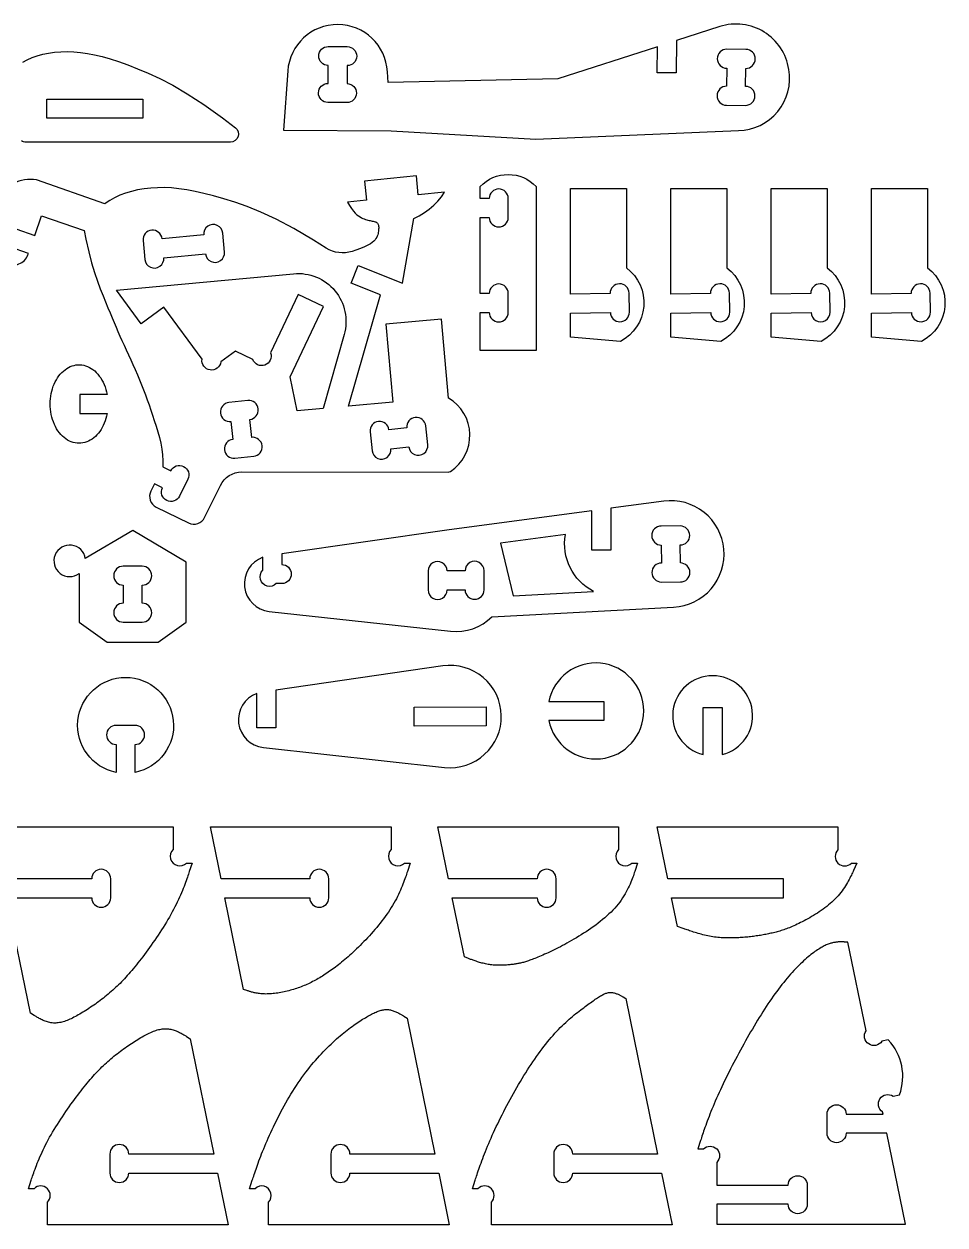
# Model space of a CAD drawing. Extents: x 814 to 835.9, y 6.8 to 21.8.
# Drawn here: x 829.83 to 835.88, y 6.93 to 14.82 of the extents above; entities that cross this region are included whole.
import ezdxf

# ---------------------------------------------------------------- set-up
doc = ezdxf.new("R2010")
doc.units = 0
doc.layers.add('EXTERNAL_CUT', color=1, linetype='CONTINUOUS')
doc.layers.add('INTERNAL_CUT', color=5, linetype='CONTINUOUS')

msp = doc.modelspace()

# ---------------------------------------------------------------- linework, layer by layer
at = {"layer": 'EXTERNAL_CUT', "flags": 128}
for points in [[(834.5232, 14.1224, 0.462339), (834.8547, 14.524, 0.462339), (834.4012, 14.805), (834.1161, 14.7133), (834.1146, 14.5007), (833.9898, 14.5016), (833.991, 14.673), (833.3362, 14.4624), (832.2197, 14.4366), (832.2156, 14.5087, 0.937775), (831.5601, 14.5132), (831.5324, 14.1245), (832.2396, 14.1196), (833.1916, 14.0662), (834.5232, 14.1224)], [(829.8181, 14.5703), (829.8471, 14.5867), (829.8787, 14.601), (829.9127, 14.6132), (829.9489, 14.6232), (829.9871, 14.6309), (830.0268, 14.6364), (830.068, 14.6396), (830.1104, 14.6405), (830.1536, 14.639), (830.1976, 14.6351), (830.2429, 14.6287), (830.2899, 14.6196), (830.3394, 14.6076), (830.3919, 14.5926), (830.4479, 14.5745), (830.508, 14.553), (830.5727, 14.528), (830.6426, 14.499), (830.7191, 14.4639), (830.8042, 14.4199), (830.8998, 14.3641), (831.0079, 14.2939), (831.1303, 14.2064), (831.2157, 14.1402, -0.714484), (831.1835, 14.0461), (829.8393, 14.0454, -0.155709), (829.8088, 14.0551)], [(829.7726, 13.4755), (829.8966, 13.4322), (829.942, 13.5624), (830.2211, 13.465), (830.2325, 13.407), (830.2514, 13.3248), (830.2706, 13.2521), (830.2899, 13.188), (830.309, 13.1313), (830.3276, 13.081), (830.3454, 13.036), (830.3621, 12.9953), (830.3776, 12.9579), (830.392, 12.9231), (830.4056, 12.8904), (830.4186, 12.8595), (830.4313, 12.8296), (830.4438, 12.8004), (830.4566, 12.7712), (830.4698, 12.7417), (830.4836, 12.7113), (830.4979, 12.6802), (830.5125, 12.6484), (830.5273, 12.6161), (830.5422, 12.5835), (830.5569, 12.5505), (830.5714, 12.5175), (830.5853, 12.4845), (830.5987, 12.4517), (830.6116, 12.4188), (830.624, 12.3859), (830.6361, 12.3528), (830.6479, 12.3193), (830.6595, 12.2854), (830.6711, 12.2509), (830.6827, 12.2156), (830.6943, 12.1796), (830.7055, 12.1428), (830.7159, 12.1054), (830.7249, 12.0674), (830.7322, 12.029), (830.7371, 11.9903), (830.7393, 11.9513), (830.7383, 11.9122), (830.7913, 11.8861, -0.414214), (830.8749, 11.9146, -0.414214), (830.9033, 11.831), (830.8482, 11.719, -0.414214), (830.7647, 11.6906, -0.414214), (830.7363, 11.7741), (830.6832, 11.8002), (830.66, 11.753, 0.414214), (830.696, 11.6475), (830.9082, 11.5432, 0.414214), (831.0137, 11.5791), (831.1174, 11.79, -0.286049), (831.259, 11.8781), (832.6149, 11.8772, 0.145967), (832.6293, 11.8815, 0.55612), (832.618, 12.3634), (832.5707, 12.883), (832.2044, 12.8496), (832.251, 12.3376), (831.9605, 12.3111), (832.17, 13.0431), (831.9779, 13.1198), (832.0242, 13.2357), (832.3157, 13.1193), (832.3893, 13.543), (832.4245, 13.562), (832.4588, 13.5832), (832.4906, 13.606), (832.5196, 13.6304), (832.5461, 13.6569), (832.57, 13.6856), (832.5913, 13.7169), (832.4183, 13.6992), (832.4056, 13.8233), (832.0658, 13.7885), (832.0785, 13.6643), (831.952, 13.6514), (831.9652, 13.6296), (831.979, 13.6092), (831.9919, 13.5926), (832.004, 13.5793), (832.0152, 13.5687), (832.0258, 13.5604), (832.0358, 13.5538), (832.0454, 13.5486), (832.0545, 13.5443), (832.0633, 13.5406), (832.0718, 13.5376), (832.0799, 13.5351), (832.0877, 13.533), (832.0952, 13.5313), (832.1024, 13.5298), (832.1094, 13.5285), (832.116, 13.5272), (832.1224, 13.5259), (832.1284, 13.5245), (832.134, 13.5228), (832.1391, 13.5209), (832.1436, 13.5186), (832.1476, 13.5158), (832.1509, 13.5125), (832.1535, 13.5086), (832.1554, 13.5041), (832.1568, 13.499), (832.1577, 13.4934), (832.1581, 13.4874), (832.1582, 13.481), (832.1579, 13.4743), (832.1574, 13.4672), (832.1567, 13.4599), (832.1557, 13.4524), (832.1542, 13.4447), (832.1521, 13.4368), (832.1491, 13.4288), (832.1452, 13.4206), (832.1402, 13.4123), (832.134, 13.4039), (832.1262, 13.3954), (832.1162, 13.3868), (832.1033, 13.3777), (832.0867, 13.3682), (832.0656, 13.3581), (832.0393, 13.3473), (832.0071, 13.3355), (831.9842, 13.328, -0.224413), (831.8132, 13.3496), (831.7305, 13.4022), (831.5996, 13.4785), (831.4844, 13.539), (831.3828, 13.5862), (831.2928, 13.6227), (831.2124, 13.651), (831.1394, 13.6736), (831.072, 13.6926), (831.0094, 13.7087), (830.9511, 13.7217), (830.8965, 13.732), (830.845, 13.7395), (830.796, 13.7443), (830.7491, 13.7466), (830.7035, 13.7463), (830.6589, 13.7438), (830.6153, 13.7388), (830.5731, 13.7316), (830.5324, 13.7221), (830.4935, 13.7103), (830.4566, 13.6963), (830.422, 13.6802), (830.3899, 13.6619), (830.3605, 13.6415), (830.3584, 13.6397), (829.9074, 13.7971, 0.333944), (829.6494, 13.6645)], [(832.8258, 12.6771), (832.8258, 12.9267), (832.8849, 12.9267, 1), (833.0097, 12.9267), (833.0097, 13.0515, 1), (832.8849, 13.0515), (832.8258, 13.0515), (832.8258, 13.5507), (832.8849, 13.5507, 1), (833.0097, 13.5507), (833.0097, 13.6755, 1), (832.8849, 13.6755), (832.8258, 13.6755), (832.8258, 13.7543, -0.428571), (833.1937, 13.7543), (833.1937, 12.6771), (832.8258, 12.6771)], [(833.4192, 12.764), (833.4192, 12.9227), (833.6814, 12.9267, 1), (833.8062, 12.9286), (833.8043, 13.0534, 1), (833.6795, 13.0515), (833.4191, 13.0475), (833.4188, 13.7402), (833.7866, 13.7403), (833.7869, 13.2187, -0.55612), (833.7472, 12.7362), (833.4192, 12.764)], [(834.0791, 12.764), (834.079, 12.9227), (834.3413, 12.9267, 1), (834.466, 12.9286), (834.4641, 13.0534, 1), (834.3393, 13.0515), (834.0789, 13.0475), (834.0786, 13.7402), (834.4465, 13.7403), (834.4467, 13.2187, -0.55612), (834.4071, 12.7362), (834.0791, 12.764)], [(834.7389, 12.764), (834.7388, 12.9227), (835.0011, 12.9267, 1), (835.1259, 12.9286), (835.124, 13.0534, 1), (834.9992, 13.0515), (834.7388, 13.0475), (834.7385, 13.7402), (835.1063, 13.7403), (835.1065, 13.2187, -0.55612), (835.0669, 12.7362), (834.7389, 12.764)], [(835.3988, 12.764), (835.3987, 12.9227), (835.661, 12.9267, 1), (835.7857, 12.9286), (835.7838, 13.0534, 1), (835.659, 13.0515), (835.3986, 13.0475), (835.3983, 13.7402), (835.7661, 13.7403), (835.7664, 13.2187, -0.55612), (835.7267, 12.7362), (835.3988, 12.764)], [(829.7194, 13.2436, 0.432652), (829.8552, 13.3144), (829.7314, 13.3576)], [(830.4347, 13.0725), (831.5988, 13.1813, -0.527867), (831.931, 12.781), (831.7921, 12.2958), (831.6218, 12.2802), (831.5765, 12.5023), (831.7942, 12.9661), (831.6278, 13.0442), (831.4475, 12.6604, -0.414214), (831.41, 12.5805, -0.414214), (831.3301, 12.618), (831.216, 12.6716), (831.1203, 12.601, -0.414214), (831.0493, 12.5487, -0.414214), (830.9969, 12.6197), (830.7453, 12.9611), (830.5972, 12.852), (830.4347, 13.0725)], [(831.4388, 10.9618), (832.6305, 10.8316, 0.225057), (832.9028, 10.926), (834.0974, 10.9894, 0.425796), (834.4275, 11.3714, 0.425796), (834.0328, 11.6862), (833.6836, 11.6399), (833.6847, 11.3638), (833.5599, 11.3633), (833.5588, 11.6233), (832.6209, 11.499), (831.5204, 11.3394), (831.5207, 11.2697, -0.414214), (831.5833, 11.2076, -0.414214), (831.5212, 11.1449), (831.4846, 11.1448, -1), (831.396, 11.2327), (831.3957, 11.3174, 0.793291), (831.4388, 10.9618)], [(830.229, 11.309, 0.76331), (830.0305, 11.3336, 0.76331), (830.1889, 11.2114), (830.1889, 10.8911), (830.3736, 10.7598), (830.7085, 10.7598), (830.8932, 10.8911), (830.8932, 11.2852), (830.541, 11.4937), (830.229, 11.309)], [(831.3998, 10.067), (832.5916, 9.9368, 0.45175), (832.9644, 10.277, 0.45175), (832.5799, 10.6039), (831.4815, 10.4446), (831.4824, 10.1976), (831.3576, 10.1971), (831.3567, 10.4226, 0.793291), (831.3998, 10.067)], [(833.2766, 10.3701), (833.6382, 10.3701), (833.6382, 10.2453), (833.2766, 10.2453, 0.905035), (833.901, 10.3077, 0.905035), (833.2766, 10.3701)], [(830.4314, 9.9038, -0.905035), (830.4938, 10.5281, -0.905035), (830.5562, 9.9038), (830.5562, 10.088, 0.414214), (830.6186, 10.1504, 0.414214), (830.5562, 10.2128), (830.4314, 10.2128, 0.414214), (830.369, 10.1504, 0.414214), (830.4314, 10.088), (830.4314, 9.9038)], [(834.2916, 10.0216), (834.2916, 10.3294), (834.4164, 10.3294), (834.4164, 10.0216, 0.886757), (834.354, 10.5395, 0.886757), (834.2916, 10.0216)], [(829.6172, 9.5466), (830.8061, 9.5466), (830.8061, 9.3967, 1), (830.8944, 9.3085), (830.9309, 9.3085), (830.9126, 9.2521), (830.9099, 9.2437), (830.9069, 9.2347), (830.9036, 9.225), (830.9001, 9.2146), (830.8963, 9.2037), (830.8922, 9.1922), (830.8879, 9.1802), (830.8832, 9.1677), (830.8782, 9.1547), (830.8729, 9.1412), (830.8673, 9.1273), (830.8613, 9.113), (830.855, 9.0983), (830.8484, 9.0832), (830.8414, 9.0679), (830.834, 9.0522), (830.8263, 9.0363), (830.8182, 9.0201), (830.8097, 9.0038), (830.8008, 8.9872), (830.7916, 8.9705), (830.782, 8.9537), (830.7721, 8.9367), (830.7619, 8.9197), (830.7515, 8.9027), (830.7408, 8.8857), (830.73, 8.8687), (830.719, 8.8518), (830.7079, 8.8349), (830.6967, 8.8182), (830.6854, 8.8017), (830.674, 8.7853), (830.6627, 8.7692), (830.6513, 8.7533), (830.64, 8.7376), (830.6288, 8.7223), (830.6177, 8.7074), (830.6067, 8.6928), (830.5959, 8.6786), (830.5853, 8.6648), (830.5748, 8.6515), (830.5645, 8.6385), (830.5544, 8.626), (830.5443, 8.6138), (830.5344, 8.6019), (830.5246, 8.5904), (830.5149, 8.5792), (830.5052, 8.5683), (830.4956, 8.5577), (830.4861, 8.5473), (830.4765, 8.5372), (830.467, 8.5274), (830.4574, 8.5177), (830.4478, 8.5082), (830.4382, 8.4989), (830.4285, 8.4898), (830.4188, 8.4808), (830.409, 8.472), (830.399, 8.4632), (830.389, 8.4546), (830.3788, 8.446), (830.3685, 8.4376), (830.3582, 8.4293), (830.3478, 8.4211), (830.3373, 8.413), (830.3268, 8.405), (830.3163, 8.3972), (830.3057, 8.3895), (830.2952, 8.3819), (830.2847, 8.3745), (830.2741, 8.3673), (830.2637, 8.3602), (830.2532, 8.3533), (830.2429, 8.3466), (830.2326, 8.34), (830.2224, 8.3336), (830.2123, 8.3274), (830.2023, 8.3214), (830.1925, 8.3156), (830.1827, 8.3101), (830.1732, 8.3047), (830.1637, 8.2996), (830.1544, 8.2947), (830.1452, 8.29), (830.1361, 8.2856), (830.1272, 8.2815), (830.1183, 8.2776), (830.1096, 8.2741), (830.1009, 8.2708), (830.0924, 8.2679), (830.0839, 8.2653), (830.0755, 8.263), (830.0672, 8.261), (830.059, 8.2594), (830.0509, 8.2582), (830.0428, 8.2573), (830.0348, 8.2568), (830.0268, 8.2568), (830.0189, 8.2571), (830.011, 8.2578), (830.0033, 8.2589), (829.9956, 8.2603), (829.9879, 8.2621), (829.9804, 8.2642), (829.9731, 8.2665), (829.9659, 8.269), (829.9588, 8.2717), (829.9519, 8.2746), (829.9452, 8.2776), (829.9387, 8.2806), (829.9325, 8.2838), (829.9265, 8.2869), (829.9207, 8.2901), (829.9152, 8.2932), (829.91, 8.2963), (829.9051, 8.2992), (829.9006, 8.302), (829.8963, 8.3046), (829.8925, 8.3071), (829.8678, 8.3226)], [(832.365, 9.3085), (832.3467, 9.2521), (832.344, 9.2437), (832.341, 9.2347), (832.3377, 9.2251), (832.3342, 9.2148), (832.3304, 9.204), (832.3262, 9.1927), (832.3218, 9.181), (832.317, 9.1688), (832.312, 9.1561), (832.3066, 9.1432), (832.3008, 9.1298), (832.2947, 9.1162), (832.2882, 9.1023), (832.2813, 9.0882), (832.2741, 9.0739), (832.2664, 9.0595), (832.2584, 9.0449), (832.2499, 9.0303), (832.241, 9.0156), (832.2317, 9.0009), (832.2219, 8.9862), (832.2118, 8.9716), (832.2014, 8.957), (832.1906, 8.9424), (832.1796, 8.928), (832.1683, 8.9136), (832.1567, 8.8993), (832.145, 8.8852), (832.1332, 8.8713), (832.1212, 8.8575), (832.1091, 8.8439), (832.0969, 8.8306), (832.0847, 8.8174), (832.0725, 8.8045), (832.0604, 8.7919), (832.0483, 8.7795), (832.0363, 8.7675), (832.0244, 8.7557), (832.0126, 8.7443), (832.0011, 8.7333), (831.9897, 8.7226), (831.9785, 8.7122), (831.9674, 8.7022), (831.9565, 8.6924), (831.9457, 8.683), (831.9351, 8.6739), (831.9247, 8.665), (831.9143, 8.6565), (831.9041, 8.6482), (831.894, 8.6401), (831.884, 8.6323), (831.8741, 8.6248), (831.8643, 8.6174), (831.8546, 8.6103), (831.8449, 8.6034), (831.8354, 8.5967), (831.8259, 8.5902), (831.8165, 8.5838), (831.8071, 8.5776), (831.7978, 8.5716), (831.7885, 8.5657), (831.7792, 8.56), (831.77, 8.5545), (831.7608, 8.549), (831.7516, 8.5438), (831.7424, 8.5387), (831.7331, 8.5337), (831.7239, 8.5288), (831.7146, 8.5242), (831.7053, 8.5196), (831.6959, 8.5152), (831.6865, 8.5109), (831.6771, 8.5067), (831.6675, 8.5027), (831.6579, 8.4988), (831.6482, 8.495), (831.6384, 8.4914), (831.6285, 8.4878), (831.6185, 8.4844), (831.6084, 8.4811), (831.5981, 8.4779), (831.5878, 8.4749), (831.5774, 8.472), (831.567, 8.4692), (831.5565, 8.4666), (831.546, 8.4641), (831.5356, 8.4618), (831.5251, 8.4596), (831.5147, 8.4576), (831.5044, 8.4557), (831.4941, 8.4541), (831.4839, 8.4526), (831.4738, 8.4513), (831.4639, 8.4502), (831.4541, 8.4493), (831.4445, 8.4486), (831.435, 8.4481), (831.4258, 8.4478), (831.4168, 8.4477), (831.408, 8.4478), (831.3994, 8.4482), (831.3911, 8.4487), (831.3831, 8.4494), (831.3753, 8.4503), (831.3677, 8.4513), (831.3605, 8.4524), (831.3534, 8.4536), (831.3467, 8.4549), (831.3403, 8.4563), (831.3341, 8.4578), (831.3282, 8.4592), (831.3226, 8.4607), (831.3173, 8.4622), (831.3123, 8.4637), (831.3076, 8.4652), (831.3032, 8.4666), (831.2991, 8.468), (831.2954, 8.4692), (831.2919, 8.4704), (831.2701, 8.4779), (831.1468, 9.0802), (831.7051, 9.0802, 1), (831.8299, 9.0802), (831.8299, 9.205, 1), (831.7051, 9.205), (831.1213, 9.205), (831.0513, 9.5466), (832.2402, 9.5466), (832.2402, 9.3967, 1), (832.3285, 9.3085), (832.365, 9.3085)], [(832.7214, 8.6912), (832.6418, 9.0802), (833.2001, 9.0802, 1), (833.3249, 9.0802), (833.3249, 9.205, 1), (833.2001, 9.205), (832.6162, 9.205), (832.5463, 9.5466), (833.7352, 9.5466), (833.7352, 9.3967, 1), (833.8234, 9.3085), (833.86, 9.3085), (833.8417, 9.2521), (833.8389, 9.2437), (833.8359, 9.2347), (833.8325, 9.2251), (833.8289, 9.215), (833.8249, 9.2043), (833.8206, 9.1932), (833.8158, 9.1816), (833.8107, 9.1696), (833.8052, 9.1574), (833.7992, 9.1448), (833.7927, 9.1319), (833.7858, 9.1189), (833.7783, 9.1056), (833.7704, 9.0923), (833.7619, 9.0789), (833.7528, 9.0654), (833.7431, 9.052), (833.7329, 9.0386), (833.722, 9.0253), (833.7104, 9.0121), (833.6983, 8.9991), (833.6856, 8.9862), (833.6724, 8.9735), (833.6587, 8.9609), (833.6446, 8.9486), (833.6301, 8.9364), (833.6153, 8.9244), (833.6002, 8.9126), (833.5848, 8.901), (833.5692, 8.8897), (833.5534, 8.8786), (833.5375, 8.8677), (833.5216, 8.8571), (833.5056, 8.8467), (833.4896, 8.8366), (833.4736, 8.8267), (833.4578, 8.8171), (833.4421, 8.8079), (833.4266, 8.7989), (833.4113, 8.7902), (833.3962, 8.7818), (833.3814, 8.7737), (833.3668, 8.7659), (833.3525, 8.7584), (833.3385, 8.7512), (833.3248, 8.7442), (833.3113, 8.7376), (833.2982, 8.7312), (833.2854, 8.7251), (833.2729, 8.7193), (833.2607, 8.7137), (833.2489, 8.7084), (833.2374, 8.7034), (833.2263, 8.6986), (833.2156, 8.694), (833.2052, 8.6897), (833.1953, 8.6857), (833.1857, 8.6819), (833.1766, 8.6784), (833.1678, 8.675), (833.1595, 8.6719), (833.1515, 8.6691), (833.1438, 8.6664), (833.1365, 8.6639), (833.1294, 8.6616), (833.1226, 8.6595), (833.1159, 8.6575), (833.1095, 8.6557), (833.1032, 8.654), (833.097, 8.6525), (833.0909, 8.6511), (833.0848, 8.6497), (833.0788, 8.6485), (833.0728, 8.6474), (833.0667, 8.6463), (833.0606, 8.6453), (833.0544, 8.6444), (833.048, 8.6435), (833.0415, 8.6426), (833.0348, 8.6418), (833.028, 8.641), (833.0209, 8.6402), (833.0138, 8.6395), (833.0064, 8.6388), (832.999, 8.6382), (832.9914, 8.6377), (832.9837, 8.6373), (832.9759, 8.6369), (832.968, 8.6366), (832.96, 8.6365), (832.9519, 8.6364), (832.9438, 8.6365), (832.9356, 8.6367), (832.9273, 8.637), (832.9191, 8.6375), (832.9108, 8.6382), (832.9025, 8.639), (832.8941, 8.64), (832.8858, 8.6411), (832.8775, 8.6425), (832.8692, 8.644), (832.861, 8.6456), (832.8529, 8.6474), (832.8448, 8.6494), (832.8369, 8.6514), (832.8291, 8.6535), (832.8214, 8.6557), (832.814, 8.6579), (832.8067, 8.6602), (832.7996, 8.6624), (832.7927, 8.6647), (832.7861, 8.667), (832.7798, 8.6692), (832.7738, 8.6713), (832.7681, 8.6734), (832.7627, 8.6754), (832.7576, 8.6773), (832.7529, 8.6791), (832.7486, 8.6808), (832.7214, 8.6912)], [(834.1228, 8.8917), (834.0844, 9.079), (834.8201, 9.079), (834.8201, 9.2038), (834.0589, 9.2038), (833.9889, 9.5454), (835.1778, 9.5454), (835.1778, 9.3955, 0.414214), (835.1778, 9.3072, 0.414214), (835.2661, 9.3072), (835.3026, 9.3072), (835.2808, 9.2594), (835.2775, 9.2523), (835.274, 9.2447), (835.2701, 9.2366), (835.2659, 9.228), (835.2614, 9.219), (835.2565, 9.2097), (835.2514, 9.2), (835.2458, 9.19), (835.2399, 9.1797), (835.2337, 9.1693), (835.2271, 9.1587), (835.2201, 9.1479), (835.2127, 9.1371), (835.2049, 9.1262), (835.1967, 9.1153), (835.188, 9.1045), (835.179, 9.0937), (835.1695, 9.0831), (835.1596, 9.0726), (835.1493, 9.0623), (835.1386, 9.0522), (835.1274, 9.0423), (835.116, 9.0326), (835.1043, 9.0232), (835.0923, 9.0139), (835.0801, 9.0049), (835.0677, 8.9962), (835.0552, 8.9877), (835.0426, 8.9794), (835.03, 8.9714), (835.0173, 8.9636), (835.0046, 8.9561), (834.9921, 8.9488), (834.9796, 8.9418), (834.9673, 8.9351), (834.9551, 8.9287), (834.9432, 8.9226), (834.9315, 8.9167), (834.9201, 8.9111), (834.9091, 8.9059), (834.8984, 8.9009), (834.8879, 8.8962), (834.8778, 8.8918), (834.8679, 8.8876), (834.8583, 8.8836), (834.8488, 8.8799), (834.8396, 8.8764), (834.8306, 8.8731), (834.8217, 8.87), (834.8129, 8.867), (834.8043, 8.8642), (834.7958, 8.8616), (834.7873, 8.8591), (834.7789, 8.8568), (834.7706, 8.8545), (834.7622, 8.8524), (834.7539, 8.8503), (834.7456, 8.8483), (834.7372, 8.8464), (834.7288, 8.8446), (834.7203, 8.8428), (834.7117, 8.841), (834.7031, 8.8393), (834.6944, 8.8377), (834.6857, 8.8361), (834.6768, 8.8345), (834.6679, 8.8331), (834.659, 8.8316), (834.65, 8.8303), (834.6409, 8.829), (834.6317, 8.8277), (834.6224, 8.8265), (834.6131, 8.8253), (834.6037, 8.8243), (834.5942, 8.8232), (834.5846, 8.8222), (834.5749, 8.8213), (834.5652, 8.8204), (834.5553, 8.8196), (834.5454, 8.8189), (834.5354, 8.8182), (834.5253, 8.8176), (834.5151, 8.8171), (834.5049, 8.8166), (834.4945, 8.8163), (834.4841, 8.816), (834.4737, 8.8159), (834.4632, 8.8158), (834.4526, 8.816), (834.442, 8.8162), (834.4313, 8.8166), (834.4206, 8.8171), (834.4098, 8.8178), (834.399, 8.8187), (834.3881, 8.8197), (834.3772, 8.8209), (834.3663, 8.8223), (834.3554, 8.8239), (834.3444, 8.8257), (834.3335, 8.8277), (834.3225, 8.8298), (834.3116, 8.8322), (834.3008, 8.8347), (834.29, 8.8373), (834.2794, 8.8401), (834.2689, 8.8429), (834.2586, 8.8458), (834.2485, 8.8488), (834.2387, 8.8517), (834.2291, 8.8547), (834.2199, 8.8577), (834.2109, 8.8606), (834.2023, 8.8635), (834.1941, 8.8662), (834.1864, 8.8689), (834.179, 8.8715), (834.1721, 8.8739), (834.1658, 8.8762), (834.1599, 8.8783), (834.1228, 8.8917)], [(829.8678, 8.3226), (829.7127, 9.0802), (830.271, 9.0802, 1), (830.3958, 9.0802), (830.3958, 9.205, 1), (830.271, 9.205), (829.6872, 9.205)], [(835.2433, 8.7873), (835.2286, 8.7887), (835.2263, 8.7889), (835.2238, 8.7891), (835.2211, 8.7893), (835.2181, 8.7895), (835.215, 8.7897), (835.2117, 8.7899), (835.2082, 8.7901), (835.2045, 8.7902), (835.2006, 8.7902), (835.1966, 8.7902), (835.1924, 8.7902), (835.1881, 8.79), (835.1836, 8.7898), (835.1789, 8.7895), (835.1741, 8.789), (835.1692, 8.7885), (835.1642, 8.7879), (835.159, 8.7871), (835.1537, 8.7861), (835.1484, 8.7851), (835.1429, 8.7839), (835.1373, 8.7825), (835.1315, 8.7809), (835.1257, 8.7791), (835.1197, 8.7771), (835.1136, 8.7749), (835.1074, 8.7725), (835.1009, 8.7698), (835.0944, 8.7669), (835.0876, 8.7637), (835.0807, 8.7602), (835.0736, 8.7564), (835.0664, 8.7523), (835.0589, 8.7478), (835.0512, 8.743), (835.0433, 8.7379), (835.0352, 8.7324), (835.0269, 8.7265), (835.0184, 8.7203), (835.0096, 8.7136), (835.0006, 8.7065), (834.9913, 8.699), (834.9818, 8.6911), (834.9721, 8.6828), (834.9623, 8.674), (834.9522, 8.6649), (834.942, 8.6553), (834.9316, 8.6454), (834.921, 8.635), (834.9103, 8.6242), (834.8995, 8.6131), (834.8885, 8.6015), (834.8775, 8.5896), (834.8664, 8.5772), (834.8551, 8.5645), (834.8439, 8.5514), (834.8325, 8.5379), (834.8211, 8.524), (834.8097, 8.5097), (834.7982, 8.4951), (834.7867, 8.4801), (834.7753, 8.4647), (834.7638, 8.4489), (834.7523, 8.4329), (834.7408, 8.4165), (834.7293, 8.3997), (834.7178, 8.3827), (834.7063, 8.3654), (834.6948, 8.3478), (834.6833, 8.3299), (834.6719, 8.3117), (834.6604, 8.2934), (834.649, 8.2748), (834.6376, 8.2559), (834.6262, 8.2369), (834.6149, 8.2177), (834.6035, 8.1983), (834.5922, 8.1787), (834.581, 8.1589), (834.5698, 8.139), (834.5586, 8.119), (834.5475, 8.0989), (834.5364, 8.0786), (834.5254, 8.0584), (834.5146, 8.038), (834.5038, 8.0177), (834.4931, 7.9973), (834.4826, 7.977), (834.4722, 7.9568), (834.462, 7.9366), (834.4519, 7.9165), (834.4421, 7.8965), (834.4324, 7.8767), (834.423, 7.8571), (834.4137, 7.8376), (834.4047, 7.8184), (834.396, 7.7994), (834.3875, 7.7807), (834.3793, 7.7623), (834.3714, 7.7441), (834.3638, 7.7263), (834.3564, 7.7089), (834.3494, 7.6918), (834.3427, 7.6752), (834.3362, 7.6589), (834.3301, 7.6431), (834.3242, 7.6277), (834.3186, 7.6128), (834.3133, 7.5984), (834.3083, 7.5845), (834.3035, 7.5712), (834.299, 7.5584), (834.2948, 7.5461), (834.2908, 7.5345), (834.287, 7.5235), (834.2836, 7.5131), (834.2803, 7.5033), (834.2774, 7.4943), (834.2746, 7.4859), (834.2563, 7.4295), (834.2929, 7.4295, -1), (834.3811, 7.3412), (834.3811, 7.1914), (834.8508, 7.1914, -1), (834.9756, 7.1914), (834.9756, 7.0666, -1), (834.8508, 7.0666), (834.3811, 7.0666), (834.3811, 6.9352), (835.6225, 6.9352), (835.5001, 7.5329), (835.2315, 7.5329, -1), (835.1067, 7.5329), (835.1067, 7.6577, -1), (835.2315, 7.6577), (835.4745, 7.6577), (835.4715, 7.6724, -1), (835.5403, 7.7766), (835.5825, 7.7852, 0.285714), (835.5088, 8.1456), (835.4665, 8.1369, -0.414214), (835.3801, 8.1192, -0.414214), (835.3624, 8.2057), (835.2433, 8.7873)], [(833.7831, 8.4176), (833.9922, 7.3962), (833.4339, 7.3962, 1), (833.3091, 7.3962), (833.3091, 7.2714, 1), (833.4339, 7.2714), (834.0177, 7.2714), (834.0877, 6.9299), (832.8988, 6.9299), (832.8988, 7.0797, 1), (832.8105, 7.168), (832.774, 7.168), (832.7923, 7.2244), (832.795, 7.2328), (832.798, 7.2418), (832.8012, 7.2516), (832.8047, 7.262), (832.8084, 7.273), (832.8124, 7.2847), (832.8166, 7.2969), (832.8211, 7.3097), (832.8259, 7.323), (832.831, 7.3369), (832.8363, 7.3513), (832.8419, 7.3662), (832.8477, 7.3816), (832.8539, 7.3974), (832.8603, 7.4137), (832.8671, 7.4304), (832.8741, 7.4474), (832.8814, 7.4649), (832.889, 7.4826), (832.8969, 7.5008), (832.9051, 7.5192), (832.9136, 7.5379), (832.9224, 7.5569), (832.9314, 7.5761), (832.9407, 7.5955), (832.9502, 7.6151), (832.9599, 7.6348), (832.9698, 7.6546), (832.9799, 7.6746), (832.9903, 7.6946), (833.0008, 7.7146), (833.0114, 7.7347), (833.0222, 7.7547), (833.0332, 7.7747), (833.0443, 7.7946), (833.0555, 7.8145), (833.0668, 7.8342), (833.0783, 7.8538), (833.0898, 7.8732), (833.1014, 7.8924), (833.113, 7.9114), (833.1248, 7.9301), (833.1366, 7.9487), (833.1484, 7.9669), (833.1603, 7.985), (833.1722, 8.0027), (833.1842, 8.0202), (833.1962, 8.0373), (833.2082, 8.0541), (833.2203, 8.0707), (833.2323, 8.0868), (833.2444, 8.1026), (833.2564, 8.1181), (833.2685, 8.1332), (833.2806, 8.1479), (833.2926, 8.1622), (833.3046, 8.176), (833.3166, 8.1895), (833.3286, 8.2025), (833.3405, 8.2151), (833.3524, 8.2272), (833.3642, 8.2389), (833.3759, 8.2502), (833.3876, 8.2611), (833.3991, 8.2716), (833.4106, 8.2817), (833.4219, 8.2914), (833.433, 8.3008), (833.444, 8.3099), (833.4549, 8.3186), (833.4655, 8.327), (833.476, 8.3352), (833.4863, 8.343), (833.4963, 8.3505), (833.5061, 8.3578), (833.5157, 8.3648), (833.525, 8.3716), (833.534, 8.3782), (833.5428, 8.3845), (833.5513, 8.3906), (833.5594, 8.3966), (833.5674, 8.4023), (833.575, 8.4077), (833.5824, 8.413), (833.5896, 8.4179), (833.5966, 8.4227), (833.6034, 8.4271), (833.61, 8.4313), (833.6164, 8.4353), (833.6227, 8.4389), (833.6288, 8.4422), (833.6349, 8.4453), (833.6408, 8.448), (833.6466, 8.4504), (833.6523, 8.4525), (833.6579, 8.4542), (833.6635, 8.4556), (833.6691, 8.4566), (833.6746, 8.4573), (833.6801, 8.4576), (833.6856, 8.4575), (833.691, 8.4572), (833.6964, 8.4565), (833.7017, 8.4556), (833.707, 8.4545), (833.7121, 8.4531), (833.7172, 8.4516), (833.7221, 8.4499), (833.7269, 8.448), (833.7316, 8.4461), (833.7361, 8.4441), (833.7405, 8.442), (833.7446, 8.4399), (833.7486, 8.4378), (833.7524, 8.4358), (833.7559, 8.4337), (833.7592, 8.4318), (833.7623, 8.43), (833.7652, 8.4283), (833.7831, 8.4176)], [(832.3443, 8.2885), (832.5269, 7.3962), (831.9686, 7.3962, 1), (831.8438, 7.3962), (831.8438, 7.2714, 1), (831.9686, 7.2714), (832.5525, 7.2714), (832.6224, 6.9299), (831.4335, 6.9299), (831.4335, 7.0797, 1), (831.3453, 7.168), (831.3087, 7.168), (831.327, 7.2244), (831.3298, 7.2328), (831.3327, 7.2418), (831.336, 7.2516), (831.3394, 7.262), (831.3432, 7.273), (831.3471, 7.2847), (831.3514, 7.2969), (831.3559, 7.3097), (831.3607, 7.323), (831.3657, 7.3369), (831.371, 7.3513), (831.3766, 7.3662), (831.3825, 7.3816), (831.3886, 7.3974), (831.3951, 7.4137), (831.4018, 7.4304), (831.4088, 7.4474), (831.4162, 7.4649), (831.4238, 7.4826), (831.4317, 7.5008), (831.4399, 7.5192), (831.4484, 7.5379), (831.4572, 7.5568), (831.4662, 7.5759), (831.4755, 7.5952), (831.4851, 7.6147), (831.4949, 7.6342), (831.505, 7.6538), (831.5152, 7.6734), (831.5257, 7.693), (831.5364, 7.7126), (831.5474, 7.7321), (831.5585, 7.7516), (831.5698, 7.7708), (831.5813, 7.7899), (831.5929, 7.8089), (831.6047, 7.8275), (831.6167, 7.8459), (831.6289, 7.864), (831.6411, 7.8818), (831.6535, 7.8992), (831.666, 7.9163), (831.6786, 7.933), (831.6913, 7.9494), (831.7041, 7.9655), (831.7169, 7.9812), (831.7297, 7.9965), (831.7426, 8.0115), (831.7555, 8.0261), (831.7683, 8.0404), (831.7812, 8.0543), (831.794, 8.0678), (831.8068, 8.081), (831.8195, 8.0939), (831.8321, 8.1063), (831.8446, 8.1184), (831.857, 8.1301), (831.8693, 8.1414), (831.8815, 8.1524), (831.8935, 8.163), (831.9053, 8.1732), (831.917, 8.183), (831.9285, 8.1925), (831.9399, 8.2016), (831.9511, 8.2104), (831.9621, 8.2189), (831.9729, 8.2271), (831.9835, 8.2349), (831.994, 8.2424), (832.0043, 8.2496), (832.0143, 8.2565), (832.0242, 8.2631), (832.0339, 8.2695), (832.0433, 8.2756), (832.0526, 8.2814), (832.0616, 8.2869), (832.0705, 8.2922), (832.0791, 8.2973), (832.0874, 8.3021), (832.0956, 8.3067), (832.1035, 8.311), (832.1113, 8.3151), (832.1188, 8.319), (832.1262, 8.3226), (832.1334, 8.326), (832.1404, 8.3292), (832.1473, 8.332), (832.154, 8.3346), (832.1607, 8.337), (832.1672, 8.339), (832.1736, 8.3408), (832.1799, 8.3424), (832.1862, 8.3436), (832.1924, 8.3445), (832.1985, 8.3452), (832.2046, 8.3455), (832.2106, 8.3456), (832.2167, 8.3453), (832.2227, 8.3448), (832.2288, 8.3439), (832.2348, 8.3427), (832.2408, 8.3413), (832.2468, 8.3396), (832.2527, 8.3378), (832.2585, 8.3357), (832.2643, 8.3335), (832.2699, 8.3311), (832.2754, 8.3286), (832.2808, 8.3261), (832.2861, 8.3235), (832.2912, 8.3208), (832.296, 8.3181), (832.3007, 8.3155), (832.3052, 8.3129), (832.3095, 8.3103), (832.3135, 8.3079), (832.3173, 8.3055), (832.3208, 8.3034), (832.324, 8.3013), (832.3443, 8.2885)], [(830.9183, 8.1539), (831.0734, 7.3962), (830.5151, 7.3962, 1), (830.3903, 7.3962), (830.3903, 7.2714, 1), (830.5151, 7.2714), (831.0989, 7.2714), (831.1688, 6.9299), (829.98, 6.9299), (829.98, 7.0797, 1), (829.8917, 7.168), (829.8552, 7.168), (829.8735, 7.2244), (829.8762, 7.2328), (829.8792, 7.2418), (829.8824, 7.2515), (829.886, 7.2618), (829.8898, 7.2727), (829.8938, 7.2842), (829.8982, 7.2962), (829.9029, 7.3088), (829.9079, 7.3218), (829.9132, 7.3353), (829.9188, 7.3492), (829.9247, 7.3635), (829.931, 7.3782), (829.9377, 7.3932), (829.9447, 7.4086), (829.952, 7.4242), (829.9598, 7.4402), (829.9679, 7.4563), (829.9764, 7.4727), (829.9853, 7.4893), (829.9945, 7.506), (830.0041, 7.5228), (830.014, 7.5397), (830.0242, 7.5567), (830.0346, 7.5738), (830.0453, 7.5908), (830.0561, 7.6078), (830.0671, 7.6247), (830.0782, 7.6415), (830.0894, 7.6582), (830.1007, 7.6748), (830.1121, 7.6912), (830.1234, 7.7073), (830.1348, 7.7232), (830.1461, 7.7388), (830.1573, 7.7541), (830.1684, 7.7691), (830.1794, 7.7837), (830.1902, 7.7979), (830.2008, 7.8116), (830.2113, 7.825), (830.2216, 7.8379), (830.2317, 7.8505), (830.2417, 7.8627), (830.2516, 7.8745), (830.2615, 7.886), (830.2712, 7.8972), (830.2808, 7.9081), (830.2904, 7.9188), (830.3, 7.9291), (830.3096, 7.9392), (830.3191, 7.9491), (830.3287, 7.9588), (830.3382, 7.9682), (830.3479, 7.9775), (830.3575, 7.9866), (830.3673, 7.9956), (830.3771, 8.0045), (830.3871, 8.0132), (830.3971, 8.0219), (830.4073, 8.0304), (830.4176, 8.0389), (830.4279, 8.0472), (830.4383, 8.0554), (830.4488, 8.0635), (830.4593, 8.0715), (830.4698, 8.0793), (830.4803, 8.087), (830.4909, 8.0945), (830.5014, 8.1019), (830.5119, 8.1092), (830.5224, 8.1163), (830.5328, 8.1232), (830.5432, 8.1299), (830.5535, 8.1365), (830.5637, 8.1429), (830.5738, 8.149), (830.5838, 8.155), (830.5936, 8.1608), (830.6033, 8.1664), (830.6129, 8.1718), (830.6224, 8.1769), (830.6317, 8.1818), (830.6409, 8.1865), (830.6499, 8.1909), (830.6589, 8.195), (830.6678, 8.1988), (830.6765, 8.2024), (830.6852, 8.2056), (830.6937, 8.2086), (830.7022, 8.2112), (830.7106, 8.2135), (830.7189, 8.2154), (830.7271, 8.217), (830.7352, 8.2183), (830.7433, 8.2191), (830.7513, 8.2196), (830.7593, 8.2197), (830.7672, 8.2194), (830.775, 8.2187), (830.7828, 8.2176), (830.7905, 8.2161), (830.7981, 8.2144), (830.8056, 8.2123), (830.813, 8.21), (830.8202, 8.2075), (830.8273, 8.2048), (830.8342, 8.2019), (830.8409, 8.1989), (830.8474, 8.1958), (830.8536, 8.1927), (830.8596, 8.1895), (830.8654, 8.1864), (830.8709, 8.1833), (830.8761, 8.1802), (830.8809, 8.1773), (830.8855, 8.1745), (830.8897, 8.1718), (830.8936, 8.1694), (830.9183, 8.1539)]]:
    msp.add_lwpolyline(points, format="xyb", dxfattribs=at)
msp.add_lwpolyline([(830.194, 12.3872), (830.194, 12.2624), (830.3722, 12.2624), (830.3688, 12.246), (830.3646, 12.2299), (830.3596, 12.2143), (830.3538, 12.1991), (830.3474, 12.1845), (830.3402, 12.1705), (830.3324, 12.1572), (830.324, 12.1446), (830.3149, 12.1328), (830.3053, 12.1218), (830.2951, 12.1117), (830.2845, 12.1026), (830.2735, 12.0943), (830.262, 12.0871), (830.2502, 12.081), (830.2381, 12.0759), (830.2257, 12.0719), (830.2131, 12.069), (830.2004, 12.0673), (830.1877, 12.0667), (830.1749, 12.0674), (830.1621, 12.0692), (830.1494, 12.0721), (830.1369, 12.0763), (830.1246, 12.0816), (830.1125, 12.088), (830.1008, 12.0955), (830.0895, 12.1042), (830.0786, 12.1138), (830.0682, 12.1245), (830.0584, 12.1362), (830.0492, 12.1487), (830.0406, 12.1621), (830.0327, 12.1763), (830.0256, 12.1911), (830.0192, 12.2066), (830.0136, 12.2226), (830.0089, 12.2391), (830.005, 12.2559), (830.002, 12.2731), (829.9998, 12.2903), (829.9985, 12.3077), (829.9981, 12.3251), (829.9986, 12.3424), (829.9998, 12.3596), (830.002, 12.3766), (830.0049, 12.3933), (830.0087, 12.4096), (830.0132, 12.4256), (830.0185, 12.441), (830.0245, 12.456), (830.0312, 12.4703), (830.0386, 12.4841), (830.0467, 12.4971), (830.0554, 12.5094), (830.0646, 12.5209), (830.0745, 12.5316), (830.0848, 12.5413), (830.0956, 12.5502), (830.1068, 12.558), (830.1184, 12.5648), (830.1303, 12.5706), (830.1426, 12.5753), (830.155, 12.5789), (830.1676, 12.5813), (830.1803, 12.5826), (830.1931, 12.5827), (830.2059, 12.5816), (830.2187, 12.5794), (830.2313, 12.576), (830.2438, 12.5714), (830.256, 12.5657), (830.2679, 12.5588), (830.2795, 12.5509), (830.2906, 12.5418), (830.3014, 12.5318), (830.3115, 12.5207), (830.3211, 12.5087), (830.3301, 12.4958), (830.3385, 12.4822), (830.3461, 12.4677), (830.3529, 12.4526), (830.359, 12.4369), (830.3643, 12.4207), (830.3687, 12.4041), (830.3722, 12.3872), (830.194, 12.3872)], dxfattribs=at)
at = {"layer": 'INTERNAL_CUT', "flags": 128}
for points in [[(831.9499, 14.4652), (831.9497, 14.4303, -1), (831.9488, 14.3055), (831.824, 14.3064, -1), (831.8249, 14.4312), (831.8257, 14.5494, -1), (831.8266, 14.6742), (831.9514, 14.6734, -1), (831.9505, 14.5486), (831.9499, 14.4652)], [(834.4448, 14.2882), (834.5696, 14.2874, 0.414214), (834.6324, 14.3493, 0.414214), (834.5704, 14.4122), (834.5713, 14.5304, 0.414214), (834.6341, 14.5924, 0.414214), (834.5721, 14.6552), (834.4473, 14.6561, 1), (834.4465, 14.5313), (834.4456, 14.413, 1), (834.4448, 14.2882)], [(830.6209, 13.2746, 1), (830.7452, 13.2863), (831.0199, 13.3119, 1), (831.1441, 13.3235), (831.1325, 13.4478, 1), (831.0082, 13.4362), (830.7336, 13.4105, 1), (830.6093, 13.3989), (830.6209, 13.2746)], [(831.2121, 11.9685), (831.3362, 11.9817, 0.414214), (831.3916, 12.0504, 0.414214), (831.323, 12.1058), (831.3105, 12.2234, 1), (831.2973, 12.3475), (831.1732, 12.3343, 0.414214), (831.1178, 12.2657, 0.414214), (831.1864, 12.2102), (831.1989, 12.0926, 0.414214), (831.1434, 12.024, 0.414214), (831.2121, 11.9685)], [(832.1148, 12.0181, 1), (832.2389, 12.0313), (832.3565, 12.0437, 1), (832.4806, 12.0569), (832.4674, 12.181, 1), (832.3433, 12.1678), (832.2257, 12.1554, 1), (832.1016, 12.1422), (832.1148, 12.0181)], [(834.0172, 11.1549), (834.142, 11.1554, 0.414214), (834.2041, 11.218, 0.414214), (834.1415, 11.2802), (834.141, 11.3984, 0.414214), (834.2031, 11.4611, 0.414214), (834.1405, 11.5232), (834.0157, 11.5227, 0.414214), (833.9535, 11.4601, 0.414214), (834.0162, 11.3979), (834.0167, 11.2797, 0.414214), (833.9545, 11.217, 0.414214), (834.0172, 11.1549)], [(833.0432, 11.065), (833.5714, 11.093, -0.331221), (833.3865, 11.468), (832.9598, 11.4114), (833.0432, 11.065)], [(832.4834, 11.1027, 1), (832.6082, 11.1032), (832.7264, 11.1037, 1), (832.8512, 11.1042), (832.8507, 11.229, 1), (832.7259, 11.2285), (832.6077, 11.228, 1), (832.4829, 11.2275), (832.4834, 11.1027)], [(830.4786, 11.259, 1), (830.4786, 11.1342), (830.4786, 11.0159, 1), (830.4786, 10.8911), (830.6034, 10.8911, 1), (830.6034, 11.0159), (830.6034, 11.1342, 1), (830.6034, 11.259), (830.4786, 11.259)]]:
    msp.add_lwpolyline(points, format="xyb", dxfattribs=at)
for points in [[(829.9768, 14.2031), (829.9768, 14.3279), (830.6073, 14.3283), (830.6074, 14.2035), (829.9768, 14.2031)], [(832.3919, 10.2077), (832.3914, 10.3325), (832.8643, 10.3344), (832.8648, 10.2096), (832.3919, 10.2077)]]:
    msp.add_lwpolyline(points, dxfattribs=at)

doc.saveas('drawing.dxf')
